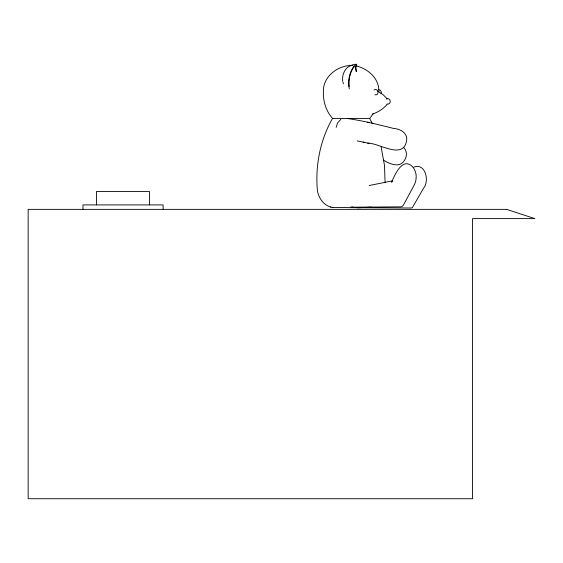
<?xml version="1.0" encoding="UTF-8"?>
<svg xmlns="http://www.w3.org/2000/svg" width="563" height="563" viewBox="0 0 563 563"><rect width="100%" height="100%" fill="white"/><g stroke="black" fill="none" stroke-linecap="round" stroke-linejoin="round"><path stroke-width="0.84" d="M356.083 71.367L355.38 67.046L354.718 66.652L353.902 66.997C349.855 72.486 348.553 79.939 349.187 86.646M356.478 71.522L355.696 65.899L354.957 65.463L354.057 65.836C349.595 72.254 347.364 81.262 349.334 88.891M385.099 182.771L384.494 165.409L381.137 146.88M336.146 127.414L337.561 123.016L340.805 119.391M381.024 93.747C382.024 92.079 380.651 89.728 378.695 89.784M373.403 113.508L369.666 118.497L332.522 118.392C325.963 111.052 322.937 100.995 323.401 91.241C323.028 76.772 337.462 65.639 351.157 65.47M387.041 104.345C383.262 109.145 377.752 112.29 372.037 114.233M355.957 64.611L356.245 64.273L356.801 66.054M392.7 180.913L391.552 182.194C394.508 175.79 402.116 156.781 412.243 166.416C417.056 171.384 417.26 179.576 414.002 185.438L403.375 205.171L402.221 206.445L400.75 206.853L351.924 207.205M351.572 65.484L353.846 64.421L356.245 64.273M374.064 89.974C378.477 87.356 379.87 95.879 374.852 94.795M386.366 99.109C390.863 96.73 391.883 105.147 386.999 104M413.868 167.127C425.375 162.552 429.696 181.012 423.629 188.035L412.426 207.515L411.405 207.993L357.681 207.726M352.642 65.16C345.344 66.251 341.72 74.612 342.74 81.311M371.376 207.142L359.433 207.747L332.423 207.416M369.18 185.53L392.453 180.857M347.948 118.582C363.297 120.89 378.399 124.557 393.424 128.413C400.026 128.716 407.802 132.931 406.662 140.525C403.256 160.392 379.188 142.918 367.695 143.101M357.238 140.905L364.648 142.432M332.902 118.469L332.522 118.392C320.15 140.081 315.167 165.663 317.398 190.463C318.552 198.465 324.429 206.332 332.803 207.494M330.622 207.015L331.037 207.107M367.569 122.22L369.061 122.551M372.199 123.248L373.586 123.55M363.156 142.101L369.075 143.41M356.196 65.97C367.942 68.573 379.3 78.63 378.85 91.403M383.34 160.012C389.533 163.974 399.85 168.492 404.635 160.131C407.077 156.465 407.155 150.975 403.917 147.766M377.956 91.29L382.974 94.591L387.048 98.673M369.666 118.497L372.516 123.832M342.966 82.135L343.416 83.796M163.115 209.366L163.115 204.911L82.979 204.911L82.979 209.366M149.498 204.911L149.498 191.561L96.435 191.561L96.435 204.911M358.469 207.395A8.86 3.033 -89.7 0 1 356.9 207.451M353.022 206.924A9.107 4.23 89.7 0 1 350.833 206.86M506.573 209.366L28.15 209.366L28.15 498.727L472.526 498.727L472.526 218.606L534.85 218.606L506.573 209.366"/></g></svg>
